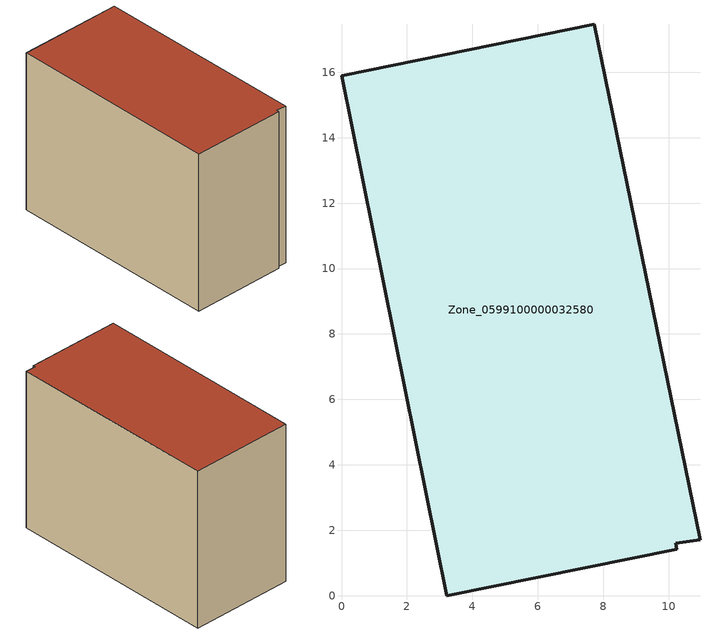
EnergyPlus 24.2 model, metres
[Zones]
Zone_0599100000032580
 floor ground (C_G): 0,15.89 7.73,17.47 10.96,1.72 10.21,1.6 10.26,1.42 3.21,0 z0
 wall outside (C_F): 7.73,17.47 0,15.89 3.21,0 10.26,1.42 10.21,1.6 10.96,1.72 7.73,17.47 z0:12.28
 roof outside (C_R): 0,15.89 3.21,0 10.26,1.42 10.21,1.6 10.96,1.72 7.73,17.47 z12.28
[BUILDING]
Pand.0599100000032580: North Axis=0; Terrain=City; Loads Convergence Tolerance Value=0.04; Temperature Convergence Tolerance Value=0.4; Solar Distribution=FullExterior; Maximum Number of Warmup Days=25; Minimum Number of Warmup Days=1
[Site:Location]
Rotterdam.The.Hague.AP_ZH_NLD Design_Conditions: Latitude=51.96; Longitude=4.45; Time Zone=1; Elevation=-4.5
[SITE:GROUNDTEMPERATURE:BUILDINGSURFACE]
18, 18, 18, 18, 18, 18, 18, 18, 18, 18, 18, 18
[MATERIAL] Thermal Absorptance=0.9; Solar Absorptance=0.7; Visible Absorptance=0.7
Name | Roughness | Thickness | Conductivity | Density | Specific Heat
G.TI.1946 | MediumSmooth | 0.15 | 1 | 540 | 1210
F.TI.1946 | Rough | 0.3 | 0.857143 | 1920 | 840
R.TI.1946 | MediumRough | 0.2 | 0.1 | 1500 | 1000
[CONSTRUCTION]
C_G: G.TI.1946
C_F: F.TI.1946
C_R: R.TI.1946
[ZONE]
Zone_0599100000032580: Type=1; Multiplier=1; Ceiling Height=Autocalculate; Volume=Autocalculate; Floor Area=autocalculate; Part of Total Floor Area=Yes
[ZONEINFILTRATION:DESIGNFLOWRATE]
Infil_Zone_0599100000032580: Zone or ZoneList or Space or SpaceList=Zone_0599100000032580; Schedule=AlwaysOn; Design Flow Rate Calculation Method=Flow/Area; Flow Rate per Floor Area=0.003; Constant Term Coefficient=1; Temperature Term Coefficient=0; Velocity Term Coefficient=0; Velocity Squared Term Coefficient=0
[HVACTEMPLATE:ZONE:IDEALLOADSAIRSYSTEM]
Zone_0599100000032580: Maximum Heating Supply Air Temperature=50; Minimum Cooling Supply Air Temperature=13; Maximum Heating Supply Air Humidity Ratio=0.0156; Minimum Cooling Supply Air Humidity Ratio=0.0077; Heating Limit=NoLimit; Cooling Limit=NoLimit; Dehumidification Control Type=ConstantSensibleHeatRatio; Cooling Sensible Heat Ratio=0.7; Dehumidification Setpoint=60; Humidification Control Type=None; Humidification Setpoint=30; Outdoor Air Method=None; Outdoor Air Flow Rate per Person=0.00944; Outdoor Air Flow Rate per Zone Floor Area=0; Outdoor Air Flow Rate per Zone=0; Demand Controlled Ventilation Type=None; Outdoor Air Economizer Type=NoEconomizer; Heat Recovery Type=None; Sensible Heat Recovery Effectiveness=0.7; Latent Heat Recovery Effectiveness=0.65
[ZONECONTROL:THERMOSTAT]
ThermostatControl_Zone_0599100000032580: Zone or ZoneList=Zone_0599100000032580; Control Type Schedule=DualSetpointControlType; Control 1=Thermostat_Zone_0599100000032580; Temperature Difference Between Cutout And Setpoint=0
[THERMOSTATSETPOINT:DUALSETPOINT]
Thermostat_Zone_0599100000032580: Heating Setpoint Temperature Schedule=HeatingSetpoint_Zone_0599100000032580; Cooling Setpoint Temperature Schedule=CoolingSetpoint_Zone_0599100000032580
[SCHEDULE:COMPACT]
HeatingSetpoint_Zone_0599100000032580: Through: 12/31, For: AllDays, Until: 24:00, 21
CoolingSetpoint_Zone_0599100000032580: Through: 12/31, For: AllDays, Until: 24:00, 24
DualSetpointControlType: Through: 12/31, For: AllDays, Until: 24:00, 4
AlwaysOn: Through: 12/31, For: AllDays, Until: 24:00, 1
